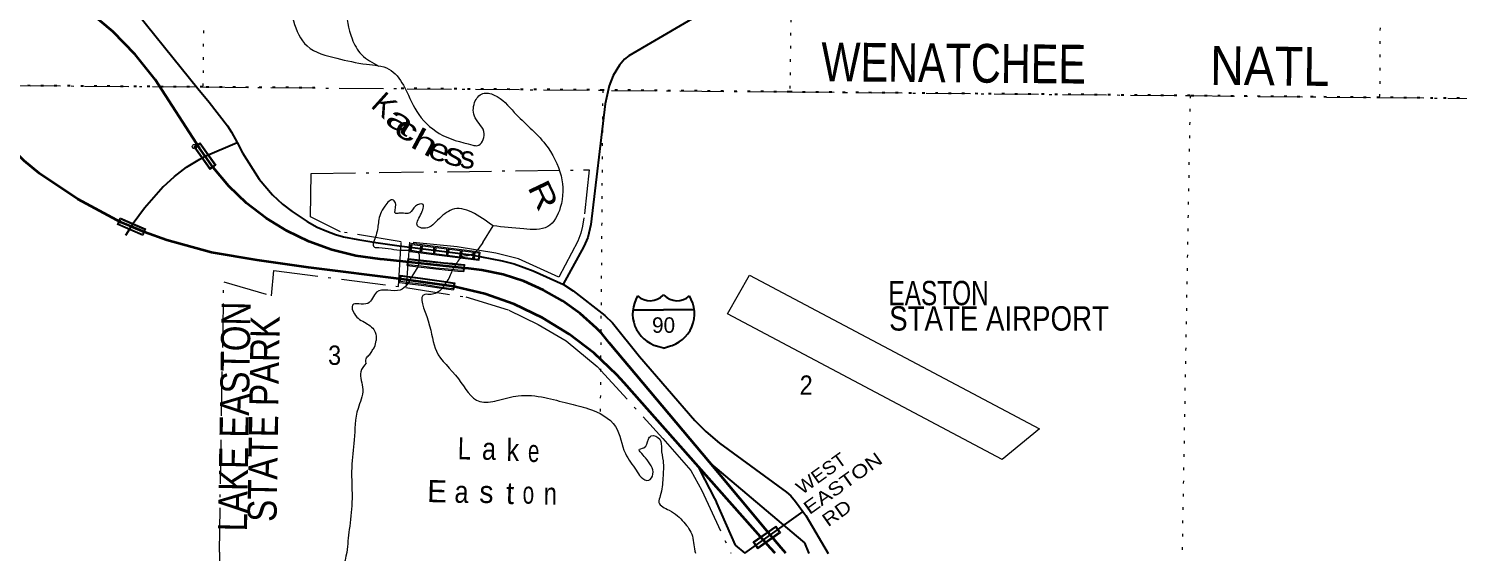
# Model space of a CAD drawing. Header units: feet. Extents: x -252966 to 4, y -183309 to 1368.
# Drawn here: x -53815 to -40888, y -91630 to -86896 of the extents above; entities that cross this region are included whole.
import ezdxf
from ezdxf.enums import TextEntityAlignment as Align

# ---------------------------------------------------------------- set-up
doc = ezdxf.new("R2010")
doc.units = ezdxf.units.FT
doc.header["$LTSCALE"] = 80
doc.header["$PDMODE"] = 32
doc.header["$PDSIZE"] = 40
doc.linetypes.add('DOT_DASHED', pattern=[7.7, 5, -1.2, 0.3, -1.2])
doc.linetypes.add('DOTTED', pattern=[1.5, 0.3, -1.2])
for name, color, linetype, lineweight in [('15', 7, 'Continuous', 25), ('18', 7, 'Continuous', 35), ('19', 7, 'Continuous', 25), ('29', 7, 'Continuous', 25), ('30', 7, 'Continuous', 35), ('31', 7, 'Continuous', 13), ('36', 7, 'Continuous', 13), ('39', 7, 'Continuous', 13), ('41', 7, 'Continuous', 13), ('44', 7, 'DOT_DASHED', 13), ('55', 7, 'Continuous', 13), ('6', 7, 'DOTTED', 25), ('7', 7, 'DOTTED', 13)]:
    doc.layers.add(name, color=color, linetype=linetype, lineweight=lineweight)

msp = doc.modelspace()

# ---------------------------------------------------------------- linework, layer by layer
at = {"layer": '15'}
for p, q in [((-48077.79, -89305.83), (-48074.89, -89302.92)), ((-48071.72, -89305.3), (-48075.15, -89302.92)), ((-48350.5, -89437.3), (-48074.09, -89437.3)), ((-48074.09, -89782.88), (-48137.98, -89764.92)), ((-48074.62, -89783.14), (-48010.99, -89764.4))]:
    msp.add_line(p, q, dxfattribs=at)
msp.add_lwpolyline([(-47798.73, -89437.3), (-48074.62, -89437.3), (-48074.09, -89437.3)], dxfattribs=at)
for centre, radius, start, end in [((-48047.87, -89472.4), 306.13, 148.44435, 254.43378), ((-48196.47, -89189.8), 165.66, 227.34249, 315.81166), ((-47952.78, -89189.8), 165.66, 224.18832, 312.69399), ((-48101.38, -89472.4), 306.13, 283.08088, 31.62485)]:
    msp.add_arc(centre, radius, start, end, dxfattribs=at)
at = {"layer": '18'}
for points in [[(-52887.68, -88685.51), (-52977.27, -88647.65), (-53369.33, -88438.85), (-53715.46, -88204.3), (-53856.48, -88092.47), (-54941.43, -87035.91), (-55348.35, -86673.94), (-55790.88, -86356.48), (-56264.16, -86087.02), (-56652.74, -85911.53), (-58131.57, -85273.63), (-58216.55, -85237.97), (-58754.56, -85046.33), (-59309.65, -84911.99), (-59875.74, -84836.4), (-60131.7, -84821.83), (-60739, -84775.92)], [(-52218.79, -88049.34), (-52270.78, -87976.32), (-52671.88, -87356.3), (-52851.64, -87128.9), (-53054.19, -86921.54), (-53277.31, -86736.48)], [(-47660.32, -90814.9), (-48563.07, -89738.23), (-48636.62, -89647.35), (-48682.06, -89603.54), (-48828.61, -89472.25), (-48988.08, -89356.99), (-49158.72, -89259.04), (-49338.66, -89179.47), (-49525.94, -89119.13), (-49718.5, -89078.71), (-49741.72, -89075.24), (-49838.59, -89063.75), (-49874.7, -89059.87), (-50600.12, -88981.98), (-50638.03, -88979.15), (-50857.47, -88949.19), (-51072.57, -88896.45), (-51280.99, -88821.51), (-51480.43, -88725.21), (-51668.71, -88608.58), (-51843.77, -88472.91), (-52003.69, -88319.68), (-52146.71, -88150.58), (-52218.79, -88049.34)], [(-47758.38, -90856.57), (-48431.35, -90096.52), (-48496.63, -90025.2), (-48702.1, -89830.15), (-48926.84, -89657.66), (-49168.38, -89509.59), (-49424.07, -89387.59), (-49691.11, -89292.98), (-49946.57, -89231.61), (-49972.09, -89225.48), (-50418.84, -89163.94), (-51283.23, -89054.76), (-51750.12, -88988.91), (-52162.62, -88920.59), (-52565.72, -88809.54), (-52766.57, -88736.69), (-52887.68, -88685.51)], [(-47066.5, -91637.99), (-47108.26, -91590.81), (-47174.06, -91516.5), (-47758.38, -90856.57)], [(-46970.03, -91638.19), (-47012.6, -91587.41), (-47110.19, -91471.02), (-47660.32, -90814.9)]]:
    msp.add_lwpolyline(points, dxfattribs=at)
at = {"layer": '19'}
for points in [[(-47422.67, -91565.57), (-47591.36, -91182.91), (-47600.14, -91162.98), (-47610.51, -91142.91), (-47743.1, -90886.16), (-47758.38, -90856.57)], [(-46795.85, -91543.77), (-46815.85, -91526.91), (-47647.38, -90825.81), (-47660.32, -90814.9)]]:
    msp.add_lwpolyline(points, dxfattribs=at)
at = {"layer": '29'}
msp.add_line((-52887.68, -88685.51), (-52939.51, -88765.74), dxfattribs=at)
for points in [[(-46423.18, -85990.51), (-48388.51, -87141.16), (-48426.28, -87172.42), (-48474.31, -87227.88), (-48529.98, -87318.93), (-48566.68, -87412.74), (-48602.1, -87577.57), (-48731.45, -88667.72), (-48759.75, -88782.58), (-48796.52, -88864.35), (-48982.86, -89205.77)], [(-52975.98, -86580.05), (-52284.91, -87436.38), (-52183.72, -87559.97)], [(-52183.72, -87559.97), (-52018.54, -87774.14), (-51979.71, -87832.17), (-51930.01, -87926.06)], [(-52597.85, -88327.37), (-52496.82, -88232.14), (-52386.39, -88147.99), (-52267.77, -88075.84), (-52218.79, -88049.34), (-51930.01, -87926.06)], [(-51930.01, -87926.06), (-51880.9, -88018.84), (-51731.28, -88257.48), (-51610.22, -88396.99), (-51519.55, -88483.19), (-51431.14, -88549.14), (-51297.4, -88639.71), (-51206.72, -88689.61), (-51119.66, -88726.99), (-51041.24, -88757.66), (-50968.71, -88778.08), (-50839.5, -88803.03), (-50676.28, -88830.25), (-50465.47, -88859.74)], [(-52597.85, -88327.37), (-52767.11, -88518.91), (-52870.05, -88658.21), (-52887.68, -88685.51)], [(-50465.47, -88859.74), (-49812.62, -88941.05), (-49532.67, -88995.84), (-49423.86, -89023.06), (-49335.3, -89054.08), (-49253.85, -89086.57), (-48979.91, -89207.72), (-48892.3, -89265.78), (-48605.73, -89488.98), (-48535.27, -89556.13), (-48291.1, -89860.4), (-47792.99, -90438.33), (-47690.88, -90538.32), (-47569.47, -90642.62), (-46964.03, -91084.22), (-46924.69, -91119.02), (-46881.62, -91168.92), (-46814.82, -91260.67)], [(-46814.82, -91260.67), (-47110.19, -91471.02), (-47174.06, -91516.5), (-47343.84, -91637.41)], [(-46814.82, -91260.67), (-46788.53, -91296.77), (-46585.13, -91638.98)]]:
    msp.add_lwpolyline(points, dxfattribs=at)
at = {"layer": '31'}
for p, q in [((-50365.29, -88912.83), (-50355.85, -88838.43)), ((-49743.98, -88990.82), (-50364.01, -88912.21)), ((-49734.54, -88916.42), (-50354.57, -88837.81)), ((-49734.54, -88916.42), (-49743.98, -88990.82))]:
    msp.add_line(p, q, dxfattribs=at)
msp.add_lwpolyline([(-50356.25, -88905.13), (-50348.82, -88846.61), (-49743.48, -88923.35), (-49750.9, -88981.87)], close=True, dxfattribs=at)
at = {"layer": '31', "linetype": 'DOTTED', "lineweight": 100}
msp.add_arc((-62689.22, -188456.25), 100341.67, 82.60701, 82.94168, dxfattribs=at)
at = {"layer": '36'}
msp.add_lwpolyline([(-47497.63, -89472.48), (-47298.35, -89125.92), (-44676.58, -90512.15), (-45011.66, -90789.27)], close=True, dxfattribs=at)
at = {"layer": '39'}
for p, q in [((-49707.22, -88829.83), (-49614.81, -88679.64)), ((-50295.83, -89049.15), (-50350.92, -89135.02))]:
    msp.add_line(p, q, dxfattribs=at)
for points in [[(-51543.15, -86064.69), (-51485.69, -86423.89), (-51420.73, -86826.8), (-51298.22, -87053.09), (-51028.4, -87163.81), (-50760.13, -87218.17), (-50557.96, -87261.97), (-50426.78, -87407.84), (-50306.35, -87644.17), (-50103.41, -87842.91), (-49800.25, -87948.79), (-49757.62, -87953.53), (-49696.37, -87846.02), (-49777.44, -87702.54), (-49782.35, -87563.67), (-49709.52, -87483.75), (-49605.35, -87496.62), (-49424.13, -87652.93), (-49141.71, -87942.81), (-49001.61, -88227.59), (-49007.9, -88513.25), (-49121.57, -88685.42), (-49338.3, -88705.89), (-49614.81, -88679.64)], [(-51014.19, -86434.68), (-50954.55, -86705.62), (-50890.65, -86989.81), (-50805.56, -87131.3), (-50647.77, -87235.05)], [(-49614.81, -88679.64), (-49986.46, -88531.85), (-50117.56, -88627.43), (-50246.48, -88700.89), (-50298.44, -88678.36), (-50271.56, -88577.96), (-50252.75, -88481.53), (-50317.07, -88501.15), (-50367.68, -88561.13), (-50467.97, -88564.39), (-50496.07, -88568.2), (-50495.41, -88485.71), (-50517.15, -88445.3), (-50595.79, -88501.04), (-50651.02, -88637.43), (-50674.08, -88762), (-50688.98, -88870.54), (-50648.97, -88875.24), (-50428.53, -88898.69), (-50296.32, -88915.8), (-50295.83, -89049.15)], [(-49707.22, -88829.83), (-49757.89, -88895.84), (-49830.69, -88946.37), (-49891.18, -88955.33), (-49933.75, -88997.9), (-49987.71, -89084.25)], [(-50350.92, -89135.02), (-50455.47, -89258.64), (-50670.19, -89279.13), (-50749.19, -89379.13), (-50887.69, -89396.18), (-50870.27, -89474.79), (-50764.66, -89558.09), (-50681.09, -89639.21), (-50674.2, -89713.69)], [(-49987.71, -89084.25), (-50009.92, -89139.04), (-50080.35, -89245.89)], [(-50079.2, -89243.96), (-50088.33, -89257.78), (-50128.66, -89284.67), (-50175.71, -89298.11), (-50233.96, -89298.11), (-50202.25, -89538.32), (-50128.29, -89812.52), (-49929.8, -90061.52), (-49734.96, -90266.23), (-49578.49, -90257.37), (-49387.65, -90214.56), (-49149.17, -90230.47), (-48939.05, -90282.38), (-48752.98, -90332.09), (-48509.66, -90492.9), (-48419.41, -90737.05), (-48322.38, -90886.69), (-48276.77, -90949.41), (-48208.83, -90978.1), (-48170.28, -90922.06), (-48185.71, -90847.49), (-48237.27, -90776.68), (-48284.93, -90719.97), (-48294.82, -90703.8), (-48252.55, -90684), (-48211.83, -90607.86), (-48185.5, -90575.87), (-48109.56, -90606.63), (-48094.24, -90695.27), (-48079.07, -90802.03), (-48080.33, -90956.95), (-48103.69, -91117.74), (-48116.22, -91178), (-48022.55, -91249.14), (-47891.09, -91356.78), (-47813.91, -91482.12), (-47800.51, -91560.69), (-47787.08, -91636.38)], [(-50763.82, -89919.81), (-50759.34, -89870.52), (-50730.21, -89841.4), (-50707.81, -89805.55), (-50687.65, -89774.18), (-50674.2, -89713.69)], [(-50763.82, -89919.81), (-50812.43, -89998.44), (-50793.65, -90157.53), (-50837.12, -90328.23), (-50871.49, -90613.68), (-50893.53, -90863), (-50892.05, -91178.91), (-50916.05, -91422.19), (-50938.35, -91629.74)], [(-50938.35, -91629.74), (-50994.27, -91913.3), (-51029.9, -92122.5), (-51101.68, -92297.6), (-51133.55, -92390.16), (-51067.4, -92390.01), (-50941.18, -92353.53), (-50850.99, -92345.27), (-50825.01, -92422.58)]]:
    msp.add_spline(points, degree=3, dxfattribs=at)
at = {"layer": '44'}
for points in [[(-62398.25, -87307.66), (-59219.16, -87362.27), (-57545.24, -87371.29), (-53926.16, -87411.04), (-52239.88, -87423.93), (-46932.09, -87468.3), (-43313.31, -87502.24), (-41600.64, -87519.12), (-37997.92, -87554.96), (-38014.24, -91654.97)], [(-52090.82, -91627.01), (-52050.72, -89184.99), (-51620.1, -89310.55), (-51597.36, -89082.06), (-50470.45, -89228.1), (-50445.78, -88822.31), (-50994.04, -88732.39), (-51266.54, -88598.55), (-51260.62, -88205.09), (-48745.89, -88172.54), (-48793.92, -88606.97), (-48806.85, -88680.91), (-48821.63, -88745.61), (-48849.34, -88815.86), (-49021.15, -89141.22), (-49385.71, -88976.71), (-49590.15, -88924.94), (-49940.29, -88866.92), (-50370.69, -88825.1), (-50403.94, -89235.5), (-49861.15, -89321.05), (-49472.85, -89440.69), (-49206.83, -89570.09), (-48955.58, -89717.98), (-48674.78, -89950.91), (-48080.56, -90599.24), (-47826.82, -90890.01), (-47727.06, -91071.17), (-47466.79, -91637.15)], [(-52090.82, -91627.01), (-52091.23, -92100.77), (-51285.52, -92104.61), (-51293.19, -92515.43), (-50836.62, -92386.81), (-50780.99, -92559.58), (-51636.58, -92820.66), (-51788.13, -92853.29), (-51995.81, -92874.35), (-52296.07, -92837.28), (-53460.93, -92607.58), (-53751.56, -92684.36), (-53850.36, -92730.44)]]:
    msp.add_lwpolyline(points, dxfattribs=at)
at = {"layer": '55'}
for p, q in [((-50392.54, -89037.33), (-50385.07, -88972.8)), ((-49872.79, -89026.98), (-49878.81, -89091.44)), ((-50463.06, -89190.01), (-50455.06, -89123.94)), ((-49962.36, -89193.61), (-49972.53, -89258.14)), ((-47265.08, -91534.86), (-47060.31, -91391.43)), ((-47060.31, -91391.43), (-47017.28, -91452.86))]:
    msp.add_line(p, q, dxfattribs=at)
for points in [[(-52266.29, -87927.7), (-52121.72, -88131.66), (-52174.75, -88169.25), (-52319.32, -87965.29)], [(-52308.16, -87967.19), (-52268.18, -87938.85), (-52132.86, -88129.76), (-52172.84, -88158.1)], [(-52986.55, -88607.8), (-52757.11, -88707.08), (-52782.92, -88766.73), (-53012.36, -88667.45)], [(-52982.38, -88618.32), (-52767.63, -88711.24), (-52787.08, -88756.2), (-53001.83, -88663.28)], [(-47253.93, -91536.82), (-47062.27, -91402.57), (-47028.42, -91450.89), (-47220.08, -91585.14)]]:
    msp.add_lwpolyline(points, close=True, dxfattribs=at)
for points in [[(-50392.54, -89037.33), (-50265.93, -89052.2), (-50133.46, -89068.02), (-50021.37, -89077.91), (-49934.76, -89087.8), (-49878.81, -89091.44)], [(-50385.07, -88972.8), (-50190.52, -88994.83), (-50063.15, -89008.68), (-49983.67, -89015.6), (-49930.68, -89022.53), (-49872.79, -89026.98)], [(-49886.05, -89082.95), (-49934.05, -89079.83), (-50020.56, -89069.95), (-50132.63, -89060.06), (-50264.99, -89044.26), (-50383.67, -89030.31), (-50378.04, -88981.65)], [(-50378.04, -88981.65), (-50191.4, -89002.78), (-50063.93, -89016.64), (-49984.54, -89023.55), (-49931.51, -89030.49), (-49881.51, -89034.34), (-49886.05, -89082.95)], [(-50463.06, -89190.01), (-50369.74, -89202.26), (-50241.73, -89218.04), (-50103.82, -89239.32), (-50039.46, -89248.93), (-49972.53, -89258.14)], [(-50455.06, -89123.94), (-50272.85, -89147.34), (-50059.97, -89177.54), (-49962.36, -89193.61)], [(-49979.21, -89249.14), (-50038.32, -89241.01), (-50102.62, -89231.41), (-50240.63, -89210.11), (-50368.73, -89194.32), (-50454.16, -89183.11), (-50448.08, -89132.9)], [(-50448.08, -89132.9), (-50273.92, -89155.27), (-50061.18, -89185.45), (-49971.5, -89200.21), (-49979.21, -89249.14)], [(-47017.28, -91452.86), (-47222.05, -91596.29), (-47265.08, -91534.86)]]:
    msp.add_lwpolyline(points, dxfattribs=at)
msp.add_point((-52315.24, -87962.4), dxfattribs=at)
at = {"layer": '6'}
msp.add_line((-51226.04, -87431.68), (-52239.88, -87423.93), dxfattribs=at)
for points in [[(-52239.88, -87423.93), (-53926.16, -87411.04), (-57545.24, -87371.29), (-59219.16, -87362.27), (-62398.25, -87307.66)], [(-48624.71, -87451.57), (-49103.9, -87447.91), (-50453.98, -87437.59)], [(-31199.52, -87638.9), (-32808.69, -87630.61), (-36257.7, -87592.41), (-37997.92, -87554.96), (-41600.64, -87519.12), (-43313.31, -87502.24), (-46932.09, -87468.3), (-48624.71, -87451.57)]]:
    msp.add_lwpolyline(points, dxfattribs=at)
at = {"layer": '7'}
for p, q in [((-46880.28, -83213.51), (-46932.09, -87468.3)), ((-52222.26, -85713.45), (-52239.88, -87423.93)), ((-48624.71, -87451.57), (-48647.29, -90375.16)), ((-43313.31, -87502.24), (-43386.64, -91645.32))]:
    msp.add_line(p, q, dxfattribs=at)
at = {"layer": '7', "linetype": 'Continuous', "lineweight": 25}
for p, q in [((-47336.3, -91637.43), (-47422.67, -91565.57)), ((-46758.39, -91638.63), (-46795.85, -91543.77))]:
    msp.add_line(p, q, dxfattribs=at)
at = {"layer": '7'}
msp.add_lwpolyline([(-41460.38, -56230.35), (-41478.76, -60959.66), (-41516.9, -66279.01), (-41509.06, -71571.85), (-41531.95, -76900.81), (-41568.01, -82210.12), (-41600.57, -87510.12)], dxfattribs=at)

# ---------------------------------------------------------------- texts
at = {"layer": '15'}
msp.add_text('90', height=140, dxfattribs=at).set_placement((-48074.43, -89645.41), align=Align.CENTER)
at = {"layer": '30'}
for s, width, p in [('WEST', 1.1, (-46822.33, -91112.26)), (' EASTON', 1.25, (-46800.33, -91325.76)), ('RD', 1.2, (-46586.85, -91403.49))]:
    msp.add_text(s, height=120, rotation=35.456, dxfattribs=dict(at, width=width)).set_placement(p)
at = {"layer": '36'}
for s, width, p in [('EASTON', 0.75, (-46041.34, -89396.01)), ('STATE AIRPORT', 0.85, (-46034.65, -89625.45))]:
    msp.add_text(s, height=220, dxfattribs=dict(at, width=width)).set_placement(p)
at = {"layer": '41'}
for s, rotation, p in [('K', 317.98, (-50664.51, -87660.75)), ('s', 357.783, (-49851.08, -88158.84)), ('E', 358.455, (-50124.25, -91176.91)), ('t', 358.797, (-49464.11, -91193.02))]:
    msp.add_text(s, height=200, rotation=rotation, dxfattribs=at).set_placement(p, align=Align.CENTER)
for s, rotation, width, p in [('a', 327.98, 1.65, (-50503.74, -87811.63)), (' c', 333.98, 1.5, (-50488.2, -87866.62)), ('h', 331.891, 1.5, (-50276.84, -88013.74)), ('e', 338.133, 1.25, (-50134.77, -88084.92)), ('s', 343.367, 1.35, (-49988.83, -88130.7)), ('R', 295.499, 1.35, (-49252.19, -88446.06)), ('L', 358.455, 0.8, (-49877.55, -90789.65)), ('k', 359.009, 0.85, (-49438.64, -90803.18)), ('a', 358.455, 0.85, (-49654.47, -90793.24)), ('e', 359.943, 0.7, (-49248.71, -90812.77)), ('a', 358.455, 0.85, (-49903.46, -91182.11)), ('s', 358.455, 0.95, (-49678, -91183.26)), ('o', 359.943, 0.7, (-49296.73, -91189.31)), ('n', 359.943, 0.8, (-49098.05, -91199))]:
    msp.add_text(s, height=200, rotation=rotation, dxfattribs=dict(at, width=width)).set_placement(p, align=Align.CENTER)
at = {"layer": '44'}
for s, height, rotation, width, p in [('WENATCHEE', 350, 359.463, 0.8, (-46648.77, -87370.95)), ('NATL', 350, 359.435, 0.9, (-43133.91, -87404)), ('LAKE EASTON', 262.9, 89.059, 0.85, (-51840.97, -91441.64)), ('STATE PARK', 262.9, 89.059, 0.85, (-51574.25, -91354.91))]:
    msp.add_text(s, height=height, rotation=rotation, dxfattribs=dict(at, width=width)).set_placement(p)
at = {"layer": '7', "width": 0.9}
for s, p in [('3', (-51107.7, -89934.82)), ('2', (-46844.12, -90205.08))]:
    msp.add_text(s, height=175, rotation=359.562, dxfattribs=at).set_placement(p)

doc.saveas('drawing.dxf')
